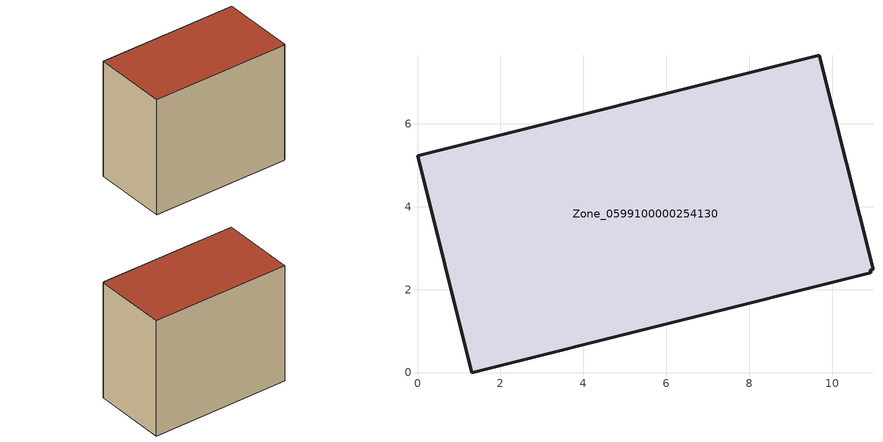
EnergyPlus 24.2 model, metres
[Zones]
Zone_0599100000254130
 floor ground (C_G): 10.99,2.49 10.92,2.47 10.94,2.4 1.31,0 0,5.23 9.69,7.65 z0
 wall outside (C_F): 10.99,2.49 9.69,7.65 0,5.23 1.31,0 10.94,2.4 10.92,2.47 10.99,2.49 z0:8.56
 roof outside (C_R): 10.92,2.47 10.99,2.49 9.69,7.65 0,5.23 1.31,0 10.94,2.4 z8.56
[BUILDING]
Pand.0599100000254130: North Axis=0; Terrain=City; Loads Convergence Tolerance Value=0.04; Temperature Convergence Tolerance Value=0.4; Solar Distribution=FullExterior; Maximum Number of Warmup Days=25; Minimum Number of Warmup Days=1
[Site:Location]
Rotterdam.The.Hague.AP_ZH_NLD Design_Conditions: Latitude=51.96; Longitude=4.45; Time Zone=1; Elevation=-4.5
[SITE:GROUNDTEMPERATURE:BUILDINGSURFACE]
18, 18, 18, 18, 18, 18, 18, 18, 18, 18, 18, 18
[MATERIAL] Thermal Absorptance=0.9; Solar Absorptance=0.7; Visible Absorptance=0.7
Name | Roughness | Thickness | Conductivity | Density | Specific Heat
G.TI.1975-1991 | MediumSmooth | 0.15 | 0.288461 | 540 | 1210
F.TI.1975-1991 | Rough | 0.3 | 0.230769 | 1920 | 840
R.TI.1975-1991 | MediumRough | 0.2 | 0.153846 | 1500 | 1000
[CONSTRUCTION]
C_G: G.TI.1975-1991
C_F: F.TI.1975-1991
C_R: R.TI.1975-1991
[ZONE]
Zone_0599100000254130: Type=1; Multiplier=1; Ceiling Height=Autocalculate; Volume=Autocalculate; Floor Area=autocalculate; Part of Total Floor Area=Yes
[ZONEINFILTRATION:DESIGNFLOWRATE]
Infil_Zone_0599100000254130: Zone or ZoneList or Space or SpaceList=Zone_0599100000254130; Schedule=AlwaysOn; Design Flow Rate Calculation Method=Flow/Area; Flow Rate per Floor Area=0.003; Constant Term Coefficient=1; Temperature Term Coefficient=0; Velocity Term Coefficient=0; Velocity Squared Term Coefficient=0
[HVACTEMPLATE:ZONE:IDEALLOADSAIRSYSTEM]
Zone_0599100000254130: Maximum Heating Supply Air Temperature=50; Minimum Cooling Supply Air Temperature=13; Maximum Heating Supply Air Humidity Ratio=0.0156; Minimum Cooling Supply Air Humidity Ratio=0.0077; Heating Limit=NoLimit; Cooling Limit=NoLimit; Dehumidification Control Type=ConstantSensibleHeatRatio; Cooling Sensible Heat Ratio=0.7; Dehumidification Setpoint=60; Humidification Control Type=None; Humidification Setpoint=30; Outdoor Air Method=None; Outdoor Air Flow Rate per Person=0.00944; Outdoor Air Flow Rate per Zone Floor Area=0; Outdoor Air Flow Rate per Zone=0; Demand Controlled Ventilation Type=None; Outdoor Air Economizer Type=NoEconomizer; Heat Recovery Type=None; Sensible Heat Recovery Effectiveness=0.7; Latent Heat Recovery Effectiveness=0.65
[ZONECONTROL:THERMOSTAT]
ThermostatControl_Zone_0599100000254130: Zone or ZoneList=Zone_0599100000254130; Control Type Schedule=DualSetpointControlType; Control 1=Thermostat_Zone_0599100000254130; Temperature Difference Between Cutout And Setpoint=0
[THERMOSTATSETPOINT:DUALSETPOINT]
Thermostat_Zone_0599100000254130: Heating Setpoint Temperature Schedule=HeatingSetpoint_Zone_0599100000254130; Cooling Setpoint Temperature Schedule=CoolingSetpoint_Zone_0599100000254130
[SCHEDULE:COMPACT]
HeatingSetpoint_Zone_0599100000254130: Through: 12/31, For: AllDays, Until: 24:00, 21
CoolingSetpoint_Zone_0599100000254130: Through: 12/31, For: AllDays, Until: 24:00, 24
DualSetpointControlType: Through: 12/31, For: AllDays, Until: 24:00, 4
AlwaysOn: Through: 12/31, For: AllDays, Until: 24:00, 1
